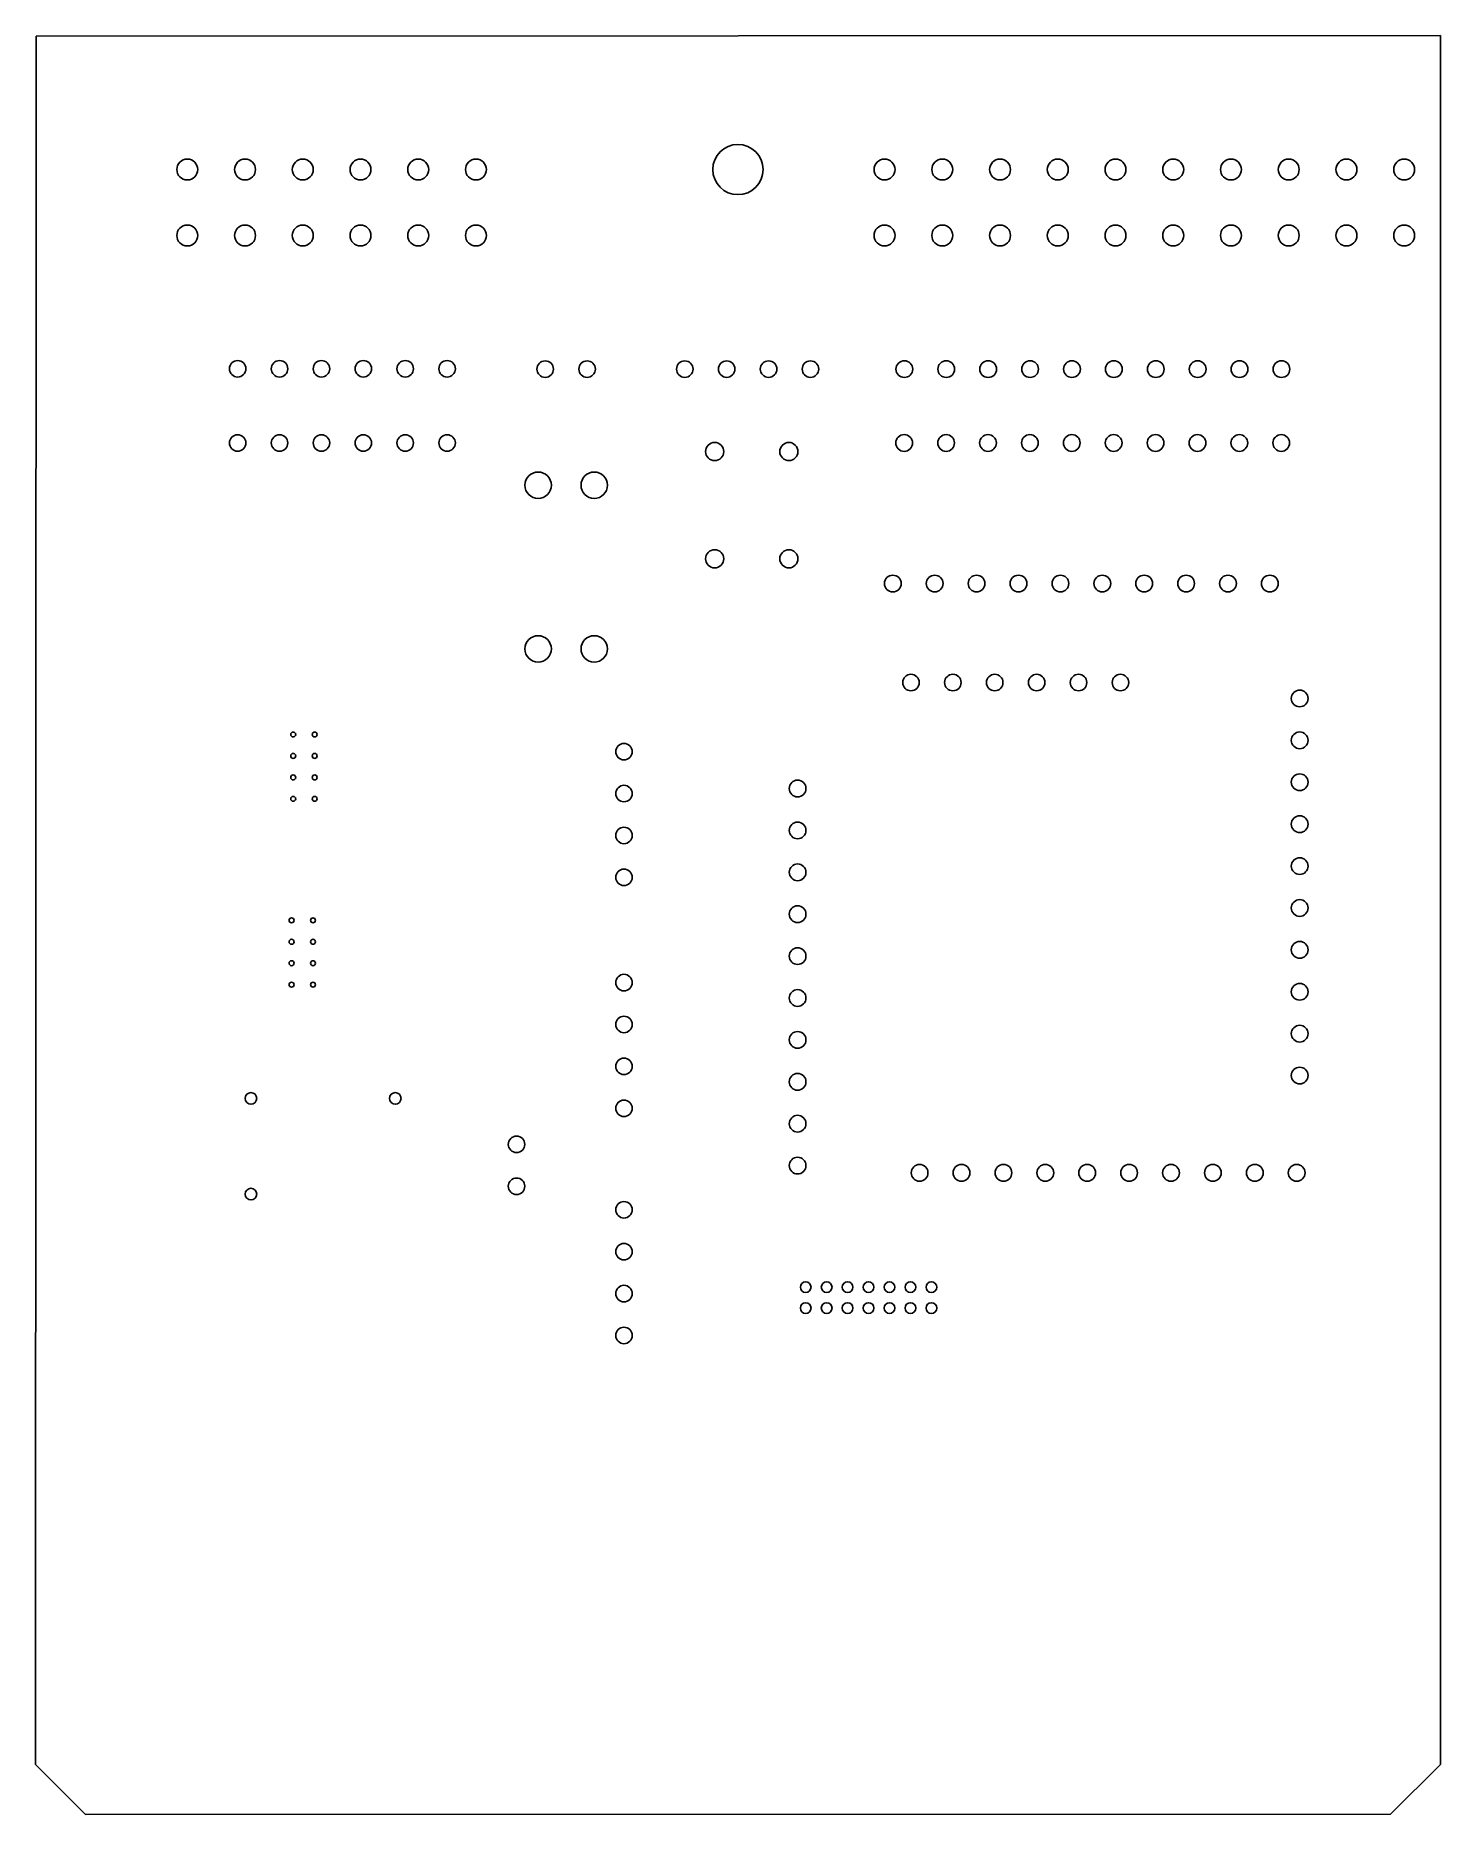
# Model space of a CAD drawing. Header units: inches. Extents: x 4.3 to 7.66, y -6.26 to -2.02.
import ezdxf

# ---------------------------------------------------------------- set-up
doc = ezdxf.new("R2010")
doc.units = ezdxf.units.IN
doc.header["$MEASUREMENT"] = 0
doc.layers.add('Edge.Cuts', color=254, linetype='CONTINUOUS', true_color=0xd0d2cd)

msp = doc.modelspace()

# ---------------------------------------------------------------- linework, layer by layer
at = {"layer": 'Edge.Cuts', "linetype": 'CONTINUOUS'}
for p, q in [((4.3055, -2.0206), (4.3043, -6.145)), ((7.6575, -2.019), (4.3055, -2.0202)), ((4.3055, -2.0202), (4.3055, -2.0206)), ((7.6575, -6.145), (7.6575, -2.019)), ((4.3043, -6.145), (4.4232, -6.2643)), ((7.5382, -6.2639), (7.6575, -6.145)), ((4.4232, -6.2643), (7.5382, -6.2639))]:
    msp.add_line(p, q, dxfattribs=at)
at = {"layer": 'Edge.Cuts'}
for centre, radius in [((5.9807, -2.3387), 0.06), ((4.6665, -2.3387), 0.025), ((4.8043, -2.3387), 0.025), ((4.9421, -2.3387), 0.025), ((5.0799, -2.3387), 0.025), ((5.2177, -2.3387), 0.025), ((5.3555, -2.3387), 0.025), ((6.3307, -2.3387), 0.025), ((6.4685, -2.3387), 0.025), ((6.6063, -2.3387), 0.025), ((6.7441, -2.3387), 0.025), ((6.8819, -2.3387), 0.025), ((7.0197, -2.3387), 0.025), ((7.1575, -2.3387), 0.025), ((7.2953, -2.3387), 0.025), ((7.4331, -2.3387), 0.025), ((7.5709, -2.3387), 0.025), ((4.6665, -2.4962), 0.025), ((4.8043, -2.4962), 0.025), ((4.9421, -2.4962), 0.025), ((5.0799, -2.4962), 0.025), ((5.2177, -2.4962), 0.025), ((5.3555, -2.4962), 0.025), ((6.3307, -2.4962), 0.025), ((6.4685, -2.4962), 0.025), ((6.6063, -2.4962), 0.025), ((6.7441, -2.4962), 0.025), ((6.8819, -2.4962), 0.025), ((7.0197, -2.4962), 0.025), ((7.1575, -2.4962), 0.025), ((7.2953, -2.4962), 0.025), ((7.4331, -2.4962), 0.025), ((7.5709, -2.4962), 0.025), ((4.7866, -2.8142), 0.0197), ((4.8866, -2.8142), 0.0197), ((4.9866, -2.8142), 0.0197), ((5.0866, -2.8142), 0.0197), ((5.1866, -2.8142), 0.0197), ((5.2866, -2.8142), 0.0197), ((5.5207, -2.815), 0.0197), ((5.6207, -2.815), 0.0197), ((5.8539, -2.815), 0.0197), ((5.9539, -2.815), 0.0197), ((6.0539, -2.815), 0.0197), ((6.1539, -2.815), 0.0197), ((6.378, -2.815), 0.02), ((6.478, -2.815), 0.02), ((6.578, -2.815), 0.02), ((6.678, -2.815), 0.02), ((6.778, -2.815), 0.02), ((6.878, -2.815), 0.02), ((6.978, -2.815), 0.02), ((7.078, -2.815), 0.02), ((7.178, -2.815), 0.02), ((7.278, -2.815), 0.02), ((4.7866, -2.9913), 0.0197), ((4.8866, -2.9913), 0.0197), ((4.9866, -2.9913), 0.0197), ((5.0866, -2.9913), 0.0197), ((5.1866, -2.9913), 0.0197), ((5.2866, -2.9913), 0.0197), ((6.3776, -2.9913), 0.02), ((6.4776, -2.9913), 0.02), ((6.5776, -2.9913), 0.02), ((6.6776, -2.9913), 0.02), ((6.7776, -2.9913), 0.02), ((6.8776, -2.9913), 0.02), ((6.9776, -2.9913), 0.02), ((7.0776, -2.9913), 0.02), ((7.1776, -2.9913), 0.02), ((7.2776, -2.9913), 0.02), ((5.9252, -3.0118), 0.0217), ((6.1024, -3.0118), 0.0217), ((5.5039, -3.0921), 0.0315), ((5.6378, -3.0921), 0.0315), ((5.9252, -3.2677), 0.0217), ((6.1024, -3.2677), 0.0217), ((6.3504, -3.3268), 0.02), ((6.4504, -3.3268), 0.02), ((6.5504, -3.3268), 0.02), ((6.6504, -3.3268), 0.02), ((6.7504, -3.3268), 0.02), ((6.8504, -3.3268), 0.02), ((6.9504, -3.3268), 0.02), ((7.0504, -3.3268), 0.02), ((7.1504, -3.3268), 0.02), ((7.2504, -3.3268), 0.02), ((5.5039, -3.4827), 0.0315), ((5.6378, -3.4827), 0.0315), ((6.3937, -3.563), 0.0197), ((6.4937, -3.563), 0.0197), ((6.5937, -3.563), 0.0197), ((6.6937, -3.563), 0.0197), ((6.7937, -3.563), 0.0197), ((6.8937, -3.563), 0.0197), ((7.3216, -3.601), 0.02), ((4.9193, -3.687), 0.00591), ((4.9705, -3.687), 0.00591), ((7.3216, -3.701), 0.02), ((4.9193, -3.7382), 0.00591), ((4.9705, -3.7382), 0.00591), ((5.7087, -3.728), 0.0197), ((4.9193, -3.7894), 0.00591), ((4.9705, -3.7894), 0.00591), ((5.7087, -3.828), 0.0197), ((6.1232, -3.8159), 0.02), ((7.3216, -3.801), 0.02), ((4.9193, -3.8406), 0.00591), ((4.9705, -3.8406), 0.00591), ((6.1232, -3.9159), 0.02), ((7.3216, -3.901), 0.02), ((5.7087, -3.928), 0.0197), ((7.3216, -4.001), 0.02), ((5.7087, -4.028), 0.0197), ((6.1232, -4.0159), 0.02), ((6.1232, -4.1159), 0.02), ((7.3216, -4.101), 0.02), ((4.9154, -4.1305), 0.00591), ((4.9665, -4.1305), 0.00591), ((4.9154, -4.1817), 0.00591), ((4.9665, -4.1817), 0.00591), ((6.1232, -4.2159), 0.02), ((7.3216, -4.201), 0.02), ((4.9154, -4.2329), 0.00591), ((4.9665, -4.2329), 0.00591), ((4.9154, -4.2841), 0.00591), ((4.9665, -4.2841), 0.00591), ((5.7087, -4.2791), 0.0197), ((7.3216, -4.301), 0.02), ((6.1232, -4.3159), 0.02), ((5.7087, -4.3791), 0.0197), ((6.1232, -4.4159), 0.02), ((7.3216, -4.401), 0.02), ((5.7087, -4.4791), 0.0197), ((6.1232, -4.5159), 0.02), ((7.3216, -4.501), 0.02), ((4.8185, -4.5555), 0.0138), ((5.163, -4.5555), 0.0138), ((5.7087, -4.5791), 0.0197), ((6.1232, -4.6159), 0.02), ((5.4524, -4.6652), 0.0197), ((6.1232, -4.7159), 0.02), ((5.4524, -4.7652), 0.0197), ((6.4144, -4.7331), 0.02), ((6.5144, -4.7331), 0.02), ((6.6144, -4.7331), 0.02), ((6.7144, -4.7331), 0.02), ((6.8144, -4.7331), 0.02), ((6.9144, -4.7331), 0.02), ((7.0144, -4.7331), 0.02), ((7.1144, -4.7331), 0.02), ((7.2144, -4.7331), 0.02), ((7.3144, -4.7331), 0.02), ((4.8185, -4.7839), 0.0138), ((5.7087, -4.8213), 0.0197), ((5.7087, -4.9213), 0.0197), ((5.7087, -5.0213), 0.0197), ((6.1425, -5.0059), 0.0128), ((6.1925, -5.0059), 0.0128), ((6.2425, -5.0059), 0.0128), ((6.2925, -5.0059), 0.0128), ((6.3425, -5.0059), 0.0128), ((6.3925, -5.0059), 0.0128), ((6.4425, -5.0059), 0.0128), ((6.1425, -5.0559), 0.0128), ((6.1925, -5.0559), 0.0128), ((6.2425, -5.0559), 0.0128), ((6.2925, -5.0559), 0.0128), ((6.3425, -5.0559), 0.0128), ((6.3925, -5.0559), 0.0128), ((6.4425, -5.0559), 0.0128), ((5.7087, -5.1213), 0.0197)]:
    msp.add_circle(centre, radius, dxfattribs=at)

doc.saveas('drawing.dxf')
